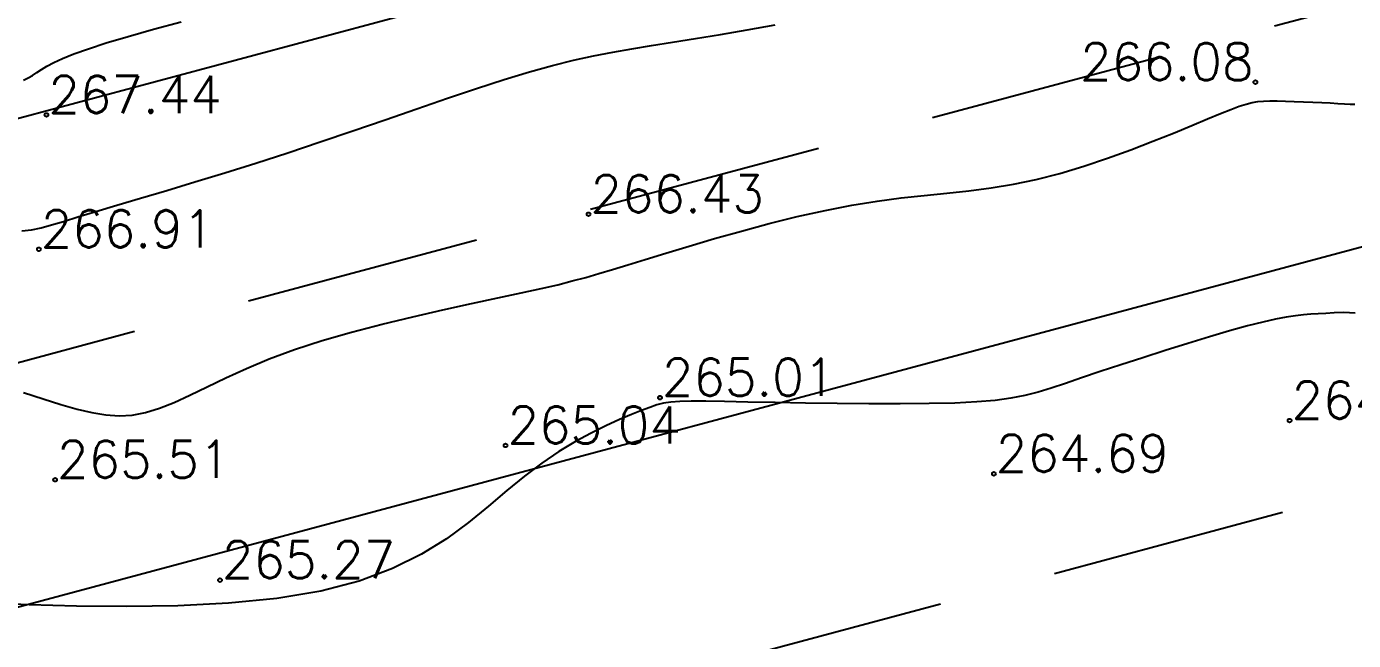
# Model space of a CAD drawing. Extents: x 524954 to 526204, y 9523489 to 9524010.
# Drawn here: x 525810.32 to 525846.02, y 9523623.19 to 9523639.71 of the extents above; entities that cross this region are included whole.
import ezdxf
from ezdxf.enums import TextEntityAlignment as Align

# ---------------------------------------------------------------- set-up
doc = ezdxf.new("R2010")
doc.units = 0
doc.header["$PDMODE"] = 33
doc.header["$PDSIZE"] = 0.1
doc.linetypes.add('ACAD_ISO12W100', pattern=[21, 12, -3, 0, -3, 0, -3])
for name, color, linetype in [('Bord Fleuve', 4, 'ACAD_ISO12W100'), ('CN_01_00', 3, 'Continuous'), ('CN_02_00', 4, 'Continuous'), ('CN_05_00', 6, 'Continuous'), ('TopoAlt', 3, 'Continuous'), ('TOPOJIS', 7, 'Continuous')]:
    doc.layers.add(name, color=color, linetype=linetype)
doc.styles.add('Simplex 1.0', font='Simplex.shx', dxfattribs={"width": 0.99, "height": 1})

# ---------------------------------------------------------------- blocks, each defined once
blk = doc.blocks.new('TCPOINT M')
at = {"color": 0}
blk.add_point((0, 0), dxfattribs=at)
at = {"layer": 'TopoAlt', "style": 'Simplex 1.0', "width": 0.99}
blk.add_attdef('ALT', (0.15, 0.15), '', height=1, dxfattribs=at)

msp = doc.modelspace()

# ---------------------------------------------------------------- hatches: boundary and pattern name
at = {"layer": 'Bord Fleuve', "ltscale": 0.5}
h = msp.add_hatch(dxfattribs=at)
h.set_pattern_fill('ANSI33', color=256, scale=2, angle=330, style=0)
h.paths.add_polyline_path([(526101.715, 9523771.778), (526101.498, 9523728.689), (526067.042, 9523702.1), (526048.223, 9523678.528), (526031.816, 9523676.184), (526027.837, 9523671.249), (526016.46, 9523661.911), (526012.684, 9523655.259), (526010.342, 9523652.337), (526009.349, 9523649.826), (526002.836, 9523644.901), (526001.359, 9523638.704), (525998.552, 9523634.868), (525992.641, 9523630.59), (525971.373, 9523621.771), (525946.333, 9523622.282), (525936.503, 9523619.892), (525930.695, 9523617.923), (525919.699, 9523615.395), (525895.841, 9523612.948), (525885.599, 9523613.628), (525875.196, 9523613.421), (525867.372, 9523614.558), (525859.164, 9523613.749), (525850.68, 9523611.584), (525842.877, 9523609.413), (525834.137, 9523605.724), (525821.783, 9523602.11), (525815.903, 9523600.185), (525796.184, 9523594.113), (525774.026, 9523585.199), (525767.099, 9523581.761), (525763.989, 9523580.32), (525760.33, 9523578.539), (525748.039, 9523572.413), (525744.059, 9523571.766), (525739.195, 9523569.005), (525726.381, 9523563.785), (525719.788, 9523561.814), (525707.248, 9523554.536), (525700.147, 9523552.212), (525692.212, 9523549.16), (525674.921, 9523545.702), (525662.522, 9523542.332), (525644.942, 9523541.016), (525635.899, 9523540.053), (525621.612, 9523536.522), (525609.298, 9523533.789), (525593.484, 9523529.477), (525590.482, 9523529.837), (525587.338, 9523528.188), (525575.413, 9523524.864), (525573.541, 9523524.376), (525537.559, 9523507.804), (525536.053, 9523507.312), (525509.961, 9523500.658), (525472.702, 9523501.018), (525453.195, 9523495.13), (525425.264, 9523493.316), (525409.725, 9523500.229), (525383.624, 9523517.145), (525374.857, 9523528.592), (525397.503, 9523550.219), (525408.728, 9523544.096), (525423.511, 9523536.311), (525445.736, 9523537.578), (525453.966, 9523539.782), (525464.454, 9523546.087), (525473.153, 9523547.827), (525482.046, 9523548.599), (525491.438, 9523548.246), (525499.251, 9523546.152), (525510.455, 9523545.914), (525524.182, 9523548.573), (525533.752, 9523550.446), (525539.312, 9523550.42), (525543.959, 9523554.529), (525548.966, 9523556.567), (525556.157, 9523559.482), (525565.701, 9523562.659), (525575.687, 9523565.927), (525586.045, 9523569.089), (525592.726, 9523570.833), (525599.232, 9523573.013), (525615.849, 9523577.326), (525625.16, 9523582.583), (525628.685, 9523586.517), (525632.523, 9523586.625), (525648.079, 9523583.088), (525655.429, 9523583.638), (525665.347, 9523586.334), (525670.505, 9523587.365), (525674.974, 9523592.31), (525681.363, 9523595.427), (525690.374, 9523596.897), (525696.726, 9523596.667), (525703.112, 9523600.372), (525712.502, 9523603.181), (525720.951, 9523606.622), (525729.973, 9523611.744), (525735.094, 9523612.577), (525741.896, 9523615.967), (525746.088, 9523618.007), (525749.05, 9523619.379), (525756.94, 9523623.296), (525766.831, 9523627.898), (525804.249, 9523638.101), (525817.576, 9523642.025), (525828.432, 9523644.919), (525839.805, 9523649.896), (525846.166, 9523651.166), (525855.839, 9523655.822), (525867.776, 9523655.711), (525877.503, 9523655.632), (525886.144, 9523654.198), (525894.786, 9523653.829), (525911.157, 9523655.506), (525918.652, 9523656.801), (525925.004, 9523658.249), (525933.183, 9523660.832), (525939.613, 9523663.374), (525944.509, 9523665.893), (525950.393, 9523669.022), (525957.623, 9523672.73), (525962.986, 9523676.276), (525970.165, 9523679.965), (525973.599, 9523682.924), (525976.261, 9523684.646), (525980.145, 9523686.246), (525987.591, 9523689.162), (525991.967, 9523692.966), (525998.543, 9523697.851), (526003.542, 9523703.73), (526012.581, 9523711.677), (526026.66, 9523716.709), (526030.85, 9523726.011), (526046.387, 9523740.613), (526052.355, 9523745.599), (526061.927, 9523759.011), (526073.275, 9523760.379), (526077.818, 9523761.95), (526083.981, 9523762.217)])
h.paths.add_polyline_path([(525512.661, 9523516.101), (525534.357, 9523523.257), (525535.319, 9523520.342), (525513.623, 9523513.186)], flags=24)
h.paths.add_polyline_path([(525743.331, 9523593.045), (525764.315, 9523602.078), (525765.529, 9523599.259), (525744.545, 9523590.226)], flags=24)
h.paths.add_polyline_path([(525983.194, 9523662.071), (526001.508, 9523675.73), (526003.343, 9523673.269), (525985.029, 9523659.611)], flags=24)

# ---------------------------------------------------------------- linework, layer by layer
at = {"layer": 'CN_01_00', "elevation": 267, "flags": 128}
msp.add_lwpolyline([(525810.19, 9523634.209), (525810.454, 9523634.24), (525810.712, 9523634.293), (525810.989, 9523634.367), (525811.31, 9523634.465), (525811.7, 9523634.585), (525812.18, 9523634.73), (525812.745, 9523634.898), (525813.385, 9523635.087), (525814.089, 9523635.296), (525814.848, 9523635.525), (525815.651, 9523635.771), (525816.487, 9523636.034), (525817.346, 9523636.312), (525818.219, 9523636.603), (525819.095, 9523636.901), (525819.964, 9523637.2), (525820.815, 9523637.494), (525821.64, 9523637.776), (525822.427, 9523638.04), (525823.166, 9523638.279), (525823.849, 9523638.487), (525824.468, 9523638.66), (525825.037, 9523638.803), (525825.571, 9523638.921), (525826.088, 9523639.021), (525826.604, 9523639.111), (525827.135, 9523639.197), (525827.699, 9523639.285), (525828.313, 9523639.383), (525828.986, 9523639.495), (525829.708, 9523639.619), (525830.461, 9523639.753)], dxfattribs=at)
at = {"layer": 'CN_02_00', "flags": 128}
for points, elevation in [([(525810.236, 9523638.26), (525810.361, 9523638.324), (525810.479, 9523638.394), (525810.593, 9523638.469), (525810.716, 9523638.55), (525810.863, 9523638.638), (525811.048, 9523638.737), (525811.286, 9523638.847), (525811.591, 9523638.971), (525811.979, 9523639.111), (525812.463, 9523639.268), (525813.052, 9523639.444), (525813.731, 9523639.634), (525814.478, 9523639.833)], 268), ([(525810.23, 9523629.857), (525810.764, 9523629.687), (525811.243, 9523629.537), (525811.677, 9523629.413), (525812.075, 9523629.318), (525812.448, 9523629.256), (525812.806, 9523629.233), (525813.159, 9523629.253), (525813.517, 9523629.319), (525813.89, 9523629.435), (525814.285, 9523629.594), (525814.71, 9523629.788), (525815.172, 9523630.01), (525815.677, 9523630.252), (525816.232, 9523630.504), (525816.845, 9523630.761), (525817.523, 9523631.013), (525818.267, 9523631.254), (525819.061, 9523631.483), (525819.882, 9523631.697), (525820.709, 9523631.897), (525821.519, 9523632.082), (525822.29, 9523632.251), (525823.001, 9523632.403), (525823.628, 9523632.538), (525824.159, 9523632.656), (525824.608, 9523632.761), (525825.001, 9523632.86), (525825.362, 9523632.957), (525825.715, 9523633.058), (525826.083, 9523633.168), (525826.492, 9523633.294), (525826.965, 9523633.441), (525827.52, 9523633.611), (525828.148, 9523633.8), (525828.831, 9523634.001), (525829.554, 9523634.204), (525830.301, 9523634.404), (525831.055, 9523634.592), (525831.8, 9523634.76), (525832.519, 9523634.901), (525833.201, 9523635.011), (525833.849, 9523635.096), (525834.472, 9523635.164), (525835.077, 9523635.226), (525835.673, 9523635.29), (525836.267, 9523635.366), (525836.868, 9523635.463), (525837.484, 9523635.591), (525838.119, 9523635.755), (525838.763, 9523635.95), (525839.404, 9523636.165), (525840.028, 9523636.391), (525840.622, 9523636.62), (525841.173, 9523636.841), (525841.668, 9523637.045), (525842.094, 9523637.222), (525842.441, 9523637.366), (525842.721, 9523637.479), (525842.946, 9523637.563), (525843.132, 9523637.623), (525843.293, 9523637.664), (525843.442, 9523637.688), (525843.595, 9523637.701), (525843.766, 9523637.705), (525843.965, 9523637.704), (525844.188, 9523637.7), (525844.427, 9523637.693), (525844.675, 9523637.684), (525844.925, 9523637.674), (525845.167, 9523637.663), (525845.395, 9523637.652), (525845.602, 9523637.641), (525845.78, 9523637.632), (525845.931, 9523637.623), (525846.057, 9523637.616)], 266)]:
    msp.add_lwpolyline(points, dxfattribs=dict(at, elevation=elevation))
at = {"layer": 'CN_05_00', "elevation": 265, "flags": 128}
msp.add_lwpolyline([(525846.061, 9523631.998), (525845.756, 9523632.011), (525845.499, 9523632.004), (525845.275, 9523631.989), (525845.072, 9523631.977), (525844.876, 9523631.965), (525844.675, 9523631.949), (525844.457, 9523631.925), (525844.21, 9523631.887), (525843.921, 9523631.832), (525843.578, 9523631.754), (525843.169, 9523631.65), (525842.686, 9523631.515), (525842.143, 9523631.356), (525841.56, 9523631.179), (525840.955, 9523630.99), (525840.348, 9523630.796), (525839.757, 9523630.604), (525839.203, 9523630.421), (525838.703, 9523630.252), (525838.27, 9523630.104), (525837.888, 9523629.976), (525837.531, 9523629.868), (525837.176, 9523629.778), (525836.799, 9523629.705), (525836.376, 9523629.648), (525835.884, 9523629.605), (525835.297, 9523629.576), (525834.601, 9523629.559), (525833.819, 9523629.552), (525832.982, 9523629.554), (525832.123, 9523629.561), (525831.273, 9523629.574), (525830.463, 9523629.588), (525829.727, 9523629.602), (525829.095, 9523629.615), (525828.59, 9523629.624), (525828.198, 9523629.626), (525827.894, 9523629.62), (525827.654, 9523629.602), (525827.455, 9523629.571), (525827.273, 9523629.525), (525827.083, 9523629.459), (525826.861, 9523629.373), (525826.589, 9523629.263), (525826.269, 9523629.128), (525825.907, 9523628.963), (525825.51, 9523628.767), (525825.085, 9523628.536), (525824.639, 9523628.269), (525824.178, 9523627.961), (525823.71, 9523627.611), (525823.237, 9523627.218), (525822.743, 9523626.796), (525822.209, 9523626.359), (525821.614, 9523625.924), (525820.939, 9523625.507), (525820.163, 9523625.122), (525819.268, 9523624.786), (525818.233, 9523624.515), (525817.049, 9523624.319), (525815.752, 9523624.192), (525814.39, 9523624.122), (525813.01, 9523624.098), (525811.66, 9523624.109), (525810.387, 9523624.144), (525809.238, 9523624.19)], dxfattribs=at)

# ---------------------------------------------------------------- block references
at = {"layer": 'TOPOJIS'}
ref = msp.add_blockref('TCPOINT M', (525843.379, 9523638.21, 266.08), dxfattribs=at)
ref.add_attrib('ALT', '266.08', dxfattribs={"layer": 'TopoAlt', "height": 1, "style": 'Simplex 1.0', "width": 0.99}).set_placement((525843.329, 9523638.26, 266.08), align=Align.RIGHT)
ref = msp.add_blockref('TCPOINT M', (525810.852, 9523637.329, 267.44), dxfattribs=at)
ref.add_attrib('ALT', '267.44', (525810.902, 9523637.379, 267.44), dxfattribs={"layer": 'TopoAlt', "height": 1, "style": 'Simplex 1.0', "width": 0.99})
ref = msp.add_blockref('TCPOINT M', (525825.438, 9523634.656, 266.43), dxfattribs=at)
ref.add_attrib('ALT', '266.43', (525825.488, 9523634.706, 266.43), dxfattribs={"layer": 'TopoAlt', "height": 1, "style": 'Simplex 1.0', "width": 0.99})
ref = msp.add_blockref('TCPOINT M', (525810.648, 9523633.713, 266.91), dxfattribs=at)
ref.add_attrib('ALT', '266.91', (525810.698, 9523633.763, 266.91), dxfattribs={"layer": 'TopoAlt', "height": 1, "style": 'Simplex 1.0', "width": 0.99})
ref = msp.add_blockref('TCPOINT M', (525827.36, 9523629.72, 265.01), dxfattribs=at)
ref.add_attrib('ALT', '265.01', (525827.41, 9523629.77, 265.01), dxfattribs={"layer": 'TopoAlt', "height": 1, "style": 'Simplex 1.0', "width": 0.99})
ref = msp.add_blockref('TCPOINT M', (525844.301, 9523629.104, 264.5), dxfattribs=at)
ref.add_attrib('ALT', '264.50', (525844.351, 9523629.154, 264.5), dxfattribs={"layer": 'TopoAlt', "height": 1, "style": 'Simplex 1.0', "width": 0.99})
ref = msp.add_blockref('TCPOINT M', (525823.206, 9523628.434, 265.04), dxfattribs=at)
ref.add_attrib('ALT', '265.04', (525823.256, 9523628.484, 265.04), dxfattribs={"layer": 'TopoAlt', "height": 1, "style": 'Simplex 1.0', "width": 0.99})
ref = msp.add_blockref('TCPOINT M', (525836.344, 9523627.67, 264.69), dxfattribs=at)
ref.add_attrib('ALT', '264.69', (525836.394, 9523627.72, 264.69), dxfattribs={"layer": 'TopoAlt', "height": 1, "style": 'Simplex 1.0', "width": 0.99})
ref = msp.add_blockref('TCPOINT M', (525811.085, 9523627.512, 265.51), dxfattribs=at)
ref.add_attrib('ALT', '265.51', (525811.135, 9523627.562, 265.51), dxfattribs={"layer": 'TopoAlt', "height": 1, "style": 'Simplex 1.0', "width": 0.99})
ref = msp.add_blockref('TCPOINT M', (525815.521, 9523624.809, 265.27), dxfattribs=at)
ref.add_attrib('ALT', '265.27', (525815.571, 9523624.859, 265.27), dxfattribs={"layer": 'TopoAlt', "height": 1, "style": 'Simplex 1.0', "width": 0.99})

doc.saveas('drawing.dxf')
